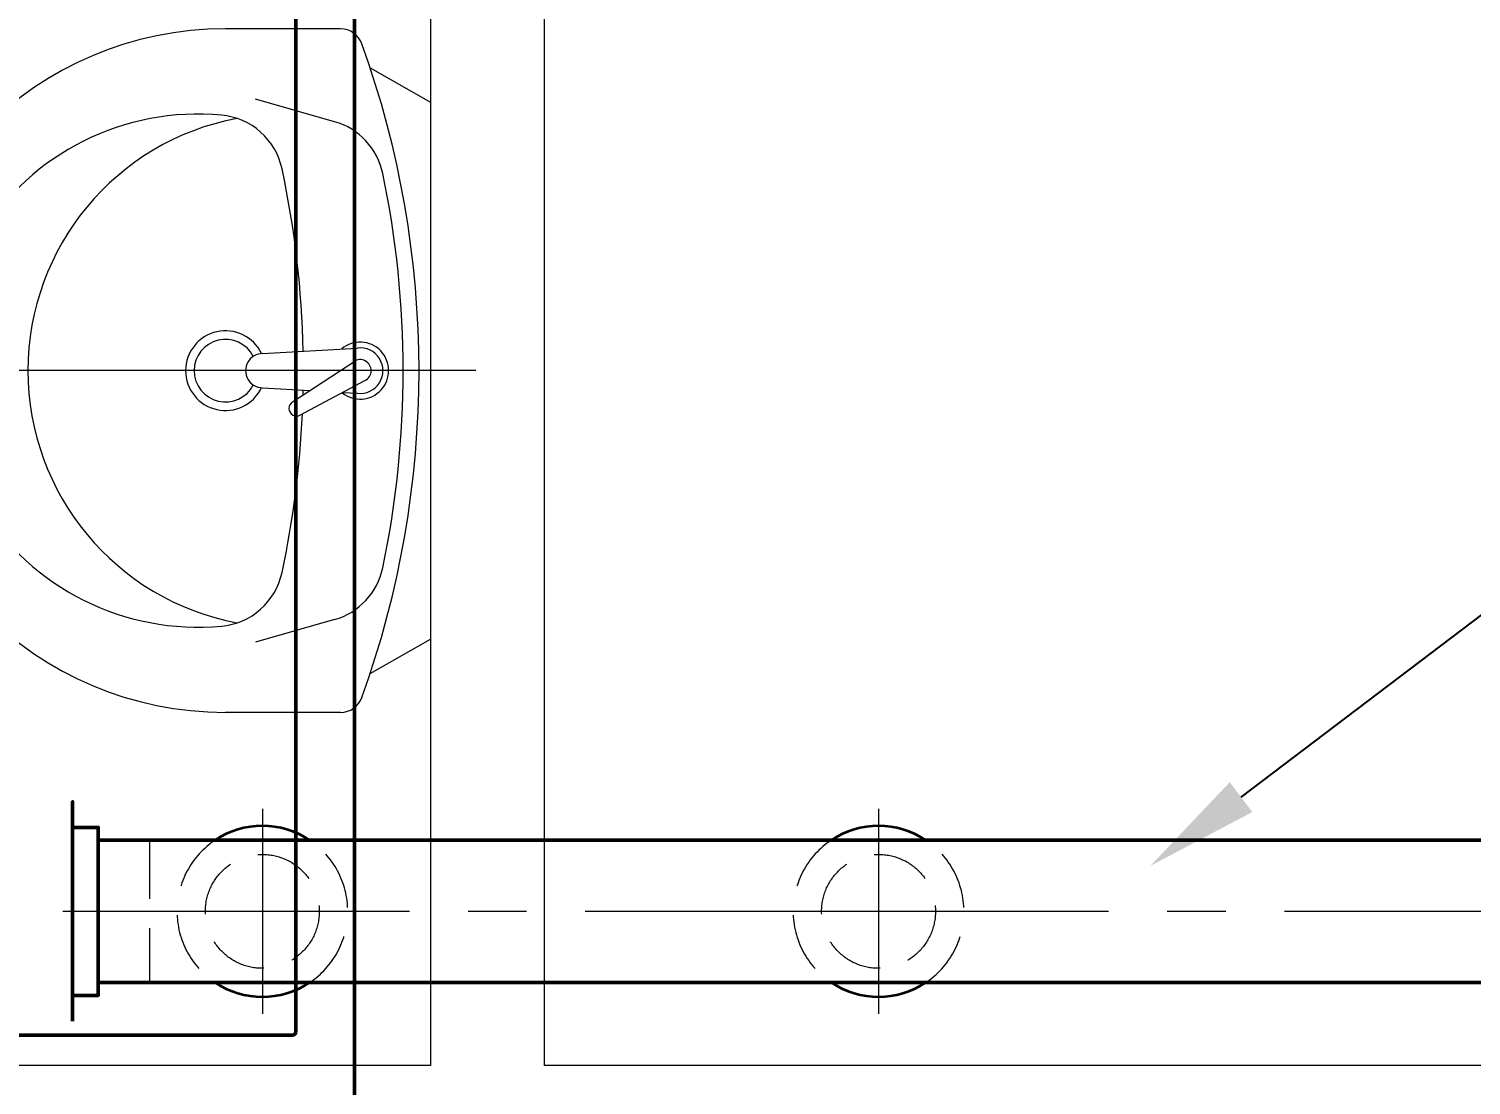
# Model space of a CAD drawing. Header units: millimetres. Extents: x -160614 to 59925, y -157025 to 0.
# Drawn here: x -41105 to -39838, y -111780 to -110853 of the extents above; entities that cross this region are included whole.
import ezdxf
from ezdxf import colors
from ezdxf.entities.mleader import LeaderData, LeaderLine
from ezdxf.math import Vec2, Vec3

# ---------------------------------------------------------------- set-up
doc = ezdxf.new("R2010")
doc.units = ezdxf.units.MM
doc.header["$LTSCALE"] = 8
doc.linetypes.add('AXES', pattern=[50.800000000000004, 31.75, -6.35, 6.35, -6.35])
doc.linetypes.add('CACHE', pattern=[9.524999999999999, 6.35, -3.175])
for name, color, linetype, lineweight in [('72_EGR_EQP_TAG', 9, 'Continuous', 5), ('SANIT', 9, 'Continuous', 5), ('Walls', 9, 'Continuous', 5)]:
    doc.layers.add(name, color=color, linetype=linetype, lineweight=lineweight)
for name, color, linetype in [('A-EXH', 1, 'Continuous'), ('A-EXH-registers', 1, 'Continuous'), ('A-EXH-thin', 8, 'Continuous'), ('AC-EXHAUST-TXT', 25, 'Continuous'), ('REF', 42, 'Continuous')]:
    doc.layers.add(name, color=color, linetype=linetype)
doc.styles.add('ROMAND', font='romand.shx')

# ---------------------------------------------------------------- blocks, each defined once
blk = doc.blocks.new('lav-manta 60')
at = {"layer": 'SANIT'}
for p, q in [((8.881784197001252e-16, 0.04000000000002046), (-6.217248937900877e-15, -0.5599999999999739)), ((-0.2658112752778532, -0.0528604784439608), (-0.2358005871623812, 1.4210854715202e-14)), ((-0.2358005871623803, 0), (0.2358005871623812, 1.4210854715202e-14)), ((0.2658112752778532, -0.0528604784439608), (0.2358005871623812, 1.4210854715202e-14)), ((0.03890213914203589, -0.1141610597856442), (0.008722840084338657, -0.05751880514141305)), ((-0.01500000000000323, -0.1473122635064641), (-0.01986414486488819, -0.06399025504892109)), ((0.0274395542141237, -0.120963039179756), (-0.007817085774672883, -0.0673337147440094)), ((0.01909829523756645, -0.07699205969632317), (0.01986206894530085, -0.06400790666485534)), ((-0.3000000000000007, -0.07892544397115842), (-0.3000000000000016, -0.1799999999999926)), ((-0.2184831274915995, -0.08410578956296888), (-0.238337111529991, -0.1537086973741566)), ((0.2184831274916004, -0.08410578956296888), (0.2383371115299919, -0.1537086973741566)), ((0.2999999999999989, -0.07892544397115842), (0.299999999999998, -0.1799999999999926)), ((0.0149999999999979, -0.1473122635064641), (0.01740925070904797, -0.1057058166811373))]:
    blk.add_line(p, q, dxfattribs=at)
for centre, radius, start, end in [((0, -0.855681818181921), 0.84568181818193, 70.17711611698898, 109.8228838830111), ((0, -0.8696182228863449), 0.84568181818193, 78.1913775987016, 101.8086224012984), ((-2.664535259100376e-15, -0.06166307873495214), 0.02500000000000305, 320.7474472845807, 220.3679850115468), ((-0.1607845660526097, -0.1005641007725586), 0.06, 101.8086224012993, 164.079387877085), ((-9.769962616701378e-15, -0.06166307873495214), 0.02000000000000313, 353.2670776885322, 186.6820056531071), ((0.1607845660526097, -0.1005641007725586), 0.06, 15.92061212291503, 78.19137759870078), ((-0.2800000000000011, -0.07892544397115842), 0.02, 109.8228838830087, 180), ((-9.769962616701378e-15, -0.06166307873495214), 0.009657274115586034, 25.41267285391787, 215.9577171006651), ((0.2799999999999994, -0.07892544397115842), 0.02, 0, 70.17711611699127), ((0, -0.9572184320334429), 0.84568181818193, 91.1571592519256, 102.0882578917694), ((0, -0.9572184320334429), 0.84568181818193, 88.54855929439348, 88.84397810137993), ((0, -0.9572184320334429), 0.84568181818193, 77.9117421082308, 87.42744881614517), ((0.03317084667807624, -0.1175620494827143), 0.0066644162705284, 210.6851949742506, 30.68519497445045), ((-0.164536051019244, -0.1889581848927691), 0.06, 102.0882578917687, 174.8142152564765), ((0.1645360510192404, -0.1889581848927691), 0.06, 5.185784743523504, 77.91174210823132), ((-3.552713678800501e-15, -0.1799999999999926), 0.03500000000000014, 115.3105877077287, 64.6894122922684), ((-2.664535259100376e-15, -0.1473122635064641), 0.01500000000000057, 180, 6.758042587173681e-11), ((-3.552713678800501e-15, -0.1799999999999926), 0.02750000000000075, 117.1495709494952, 62.85042905050146), ((-1.77635683940025e-15, -0.1282362600928906), 0.2252122890089872, 190.6097301344279, 349.3902698655721), ((-5.329070518200751e-15, -0.1799999999999926), 0.2999999999999998, 180, 0), ((-1.77635683940025e-15, -0.2038909794933232), 0.2252122890089872, 174.8142152564765, 5.185784743523504)]:
    blk.add_arc(centre, radius, start, end, dxfattribs=at)
blk = doc.blocks.new('1stF')
at = {"layer": 'Walls', "color": 9}
for p, q in [((-40752.34296296962, -109942.6130425819, 0.1044569282078957), (-40752.34296296962, -111762.613042568, 0.1044569282078957)), ((-40652.34296296962, -109942.6130425819, 0.1044569282078957), (-40652.34296296962, -111762.613042568, 0.1044569282078957)), ((-40752.34296296962, -111762.613042568, 0.1044569282078957), (-41372.34296296985, -111762.613042568, 0.1044569282078957)), ((-38952.34296296962, -111762.6130425681, 0.1044569282078957), (-40652.34296296962, -111762.613042568, 0.1044569282078957))]:
    blk.add_line(p, q, dxfattribs=at)
at = {"layer": 'SANIT', "color": 9, "xscale": 1000.000000000223, "yscale": 1000.000000000223, "zscale": 1000.000000000223, "rotation": 270}
blk.add_blockref('lav-manta 60', (-40752.34296296962, -111152.6130427383, 0.1044569282078957), dxfattribs=at)
blk = doc.blocks.new('HVACFF')
at = {"layer": 'A-EXH', "lineweight": 50, "ltscale": 1.014}
for p, q in [((-40899.92182146705, -111564.7481172558), (-41044.03930198349, -111564.7481172558)), ((-40899.92182146705, -111564.7481172558), (-41044.03930198349, -111564.7481172558)), ((-40358.72028916277, -111564.7481172558), (-40899.92182146705, -111564.7481172558)), ((-40358.72028916277, -111564.7481172558), (-40899.92182146705, -111564.7481172558)), ((-38096.24172335066, -111564.7481172558), (-40358.72028916277, -111564.7481172558)), ((-38096.24172335066, -111564.7481172558), (-40358.72028916277, -111564.7481172558)), ((-40899.92182146705, -111689.7481172558), (-41044.03930198349, -111689.7481172558)), ((-40899.92182146705, -111689.7481172558), (-41044.03930198349, -111689.7481172558)), ((-40358.72028916277, -111689.7481172558), (-40899.92182146705, -111689.7481172558)), ((-40358.72028916277, -111689.7481172558), (-40899.92182146705, -111689.7481172558)), ((-38096.24172335066, -111689.7481172558), (-40358.72028916277, -111689.7481172558)), ((-38096.24172335066, -111689.7481172558), (-40358.72028916277, -111689.7481172558))]:
    blk.add_line(p, q, dxfattribs=at)
blk.add_lwpolyline([(-41066.53930198349, -111723.4981172558), (-41066.53930198349, -111700.9981172558), (-41044.03930198349, -111700.9981172558), (-41044.03930198349, -111553.4981172558), (-41066.53930198349, -111553.4981172558), (-41066.53930198349, -111530.9981172558), (-41066.53930198349, -111700.9981172558)], dxfattribs=at)
blk.add_lwpolyline([(-41066.53930198349, -111723.4981172558), (-41066.53930198349, -111700.9981172558), (-41044.03930198349, -111700.9981172558), (-41044.03930198349, -111553.4981172558), (-41066.53930198349, -111553.4981172558), (-41066.53930198349, -111530.9981172558), (-41066.53930198349, -111700.9981172558)], dxfattribs=at)
at = {"layer": 'A-EXH-registers', "linetype": 'CACHE', "lineweight": 20, "ltscale": 1.014}
for centre in [(-40899.92182146705, -111627.2481172558), (-40899.92182146705, -111627.2481172558), (-40358.72028916277, -111627.2481172558), (-40358.72028916277, -111627.2481172558)]:
    blk.add_circle(centre, 50.000000000006, dxfattribs=at)
at = {"layer": 'A-EXH-registers', "lineweight": 35, "ltscale": 1.014}
for centre, radius, start, end in [((-40899.92182146705, -111627.2481172558), 74.99999999995882, 56.44269023710218, 123.5573097628978), ((-40899.92182146705, -111627.2481172558), 74.99999999995882, 56.44269023710218, 123.5573097628978), ((-40358.72028916277, -111627.2481172558), 74.99999999995488, 56.44269023710218, 123.5573097628978), ((-40358.72028916277, -111627.2481172558), 74.99999999995488, 56.44269023710218, 123.5573097628978), ((-40899.92182146705, -111627.2481172558), 75.0000000000614, 236.4426902371022, 303.5573097628978), ((-40899.92182146705, -111627.2481172558), 75.0000000000614, 236.4426902371022, 303.5573097628978), ((-40358.72028916277, -111627.2481172558), 75.00000000005748, 236.4426902371022, 303.5573097628978), ((-40358.72028916277, -111627.2481172558), 75.00000000005748, 236.4426902371022, 303.5573097628978)]:
    blk.add_arc(centre, radius, start, end, dxfattribs=at)
at = {"layer": 'A-EXH-registers', "linetype": 'CACHE', "lineweight": 20, "ltscale": 1.014}
for centre, radius, start, end in [((-40899.92182146705, -111627.2481172558), 74.99999999998255, 123.5573097628978, 236.4426902371022), ((-40899.92182146705, -111627.2481172558), 74.99999999998255, 123.5573097628978, 236.4426902371022), ((-40899.92182146705, -111627.2481172558), 74.99999999998255, 303.5573097628978, 56.44269023710218), ((-40899.92182146705, -111627.2481172558), 74.99999999998255, 303.5573097628978, 56.44269023710218), ((-40358.72028916277, -111627.2481172558), 75.00000000001802, 123.5573097628978, 236.4426902371022), ((-40358.72028916277, -111627.2481172558), 75.00000000001802, 123.5573097628978, 236.4426902371022), ((-40358.72028916277, -111627.2481172558), 75.00000000001017, 303.5573097628978, 56.44269023710218), ((-40358.72028916277, -111627.2481172558), 75.00000000001017, 303.5573097628978, 56.44269023710218)]:
    blk.add_arc(centre, radius, start, end, dxfattribs=at)
at = {"layer": 'A-EXH-thin', "linetype": 'AXES', "lineweight": 20, "ltscale": 1.014}
for p, q in [((-40899.92182146705, -111537.2481172558), (-40899.92182146705, -111717.2481172558)), ((-40899.92182146705, -111537.2481172558), (-40899.92182146705, -111717.2481172558)), ((-40358.72028916277, -111537.2481172558), (-40358.72028916277, -111717.2481172558)), ((-40358.72028916277, -111537.2481172558), (-40358.72028916277, -111717.2481172558)), ((-40899.92182146705, -111627.2481172558), (-41075.28930198349, -111627.2481172558)), ((-40899.92182146705, -111627.2481172558), (-41075.28930198349, -111627.2481172558)), ((-40809.9218214596, -111627.2481172558), (-40989.92182146705, -111627.2481172558)), ((-40809.9218214596, -111627.2481172558), (-40989.92182146705, -111627.2481172558)), ((-40358.72028916277, -111627.2481172558), (-40899.92182146705, -111627.2481172558)), ((-40358.72028916277, -111627.2481172558), (-40899.92182146705, -111627.2481172558)), ((-40268.72028917022, -111627.2481172558), (-40448.72028917022, -111627.2481172558)), ((-40268.72028917022, -111627.2481172558), (-40448.72028917022, -111627.2481172558)), ((-38096.24172335066, -111627.2481172558), (-40358.72028916277, -111627.2481172558)), ((-38096.24172335066, -111627.2481172558), (-40358.72028916277, -111627.2481172558))]:
    blk.add_line(p, q, dxfattribs=at)
at = {"layer": 'A-EXH-thin', "linetype": 'CACHE', "lineweight": 20, "ltscale": 1.014}
blk.add_line((-40999.03930197604, -111564.7481172558), (-40999.03930197604, -111689.7481172558), dxfattribs=at)
blk.add_line((-40999.03930197604, -111564.7481172558), (-40999.03930197604, -111689.7481172558), dxfattribs=at)
at = {"layer": 'REF', "lineweight": 50}
for p, q in [((-40870.62523808551, -111733.3041432413), (-40870.62523808551, -110340.6041101486)), ((-40870.62523808551, -111733.3041432413), (-40870.62523808551, -110340.6041101486)), ((-40819.0266305297, -111915.2299735634), (-40819.0266305297, -110415.6041101484)), ((-40819.0266305297, -111915.2299735634), (-40819.0266305297, -110415.6041101484)), ((-44098.80387199549, -111735.8041432413), (-40873.12523808551, -111735.8041432413)), ((-44098.80387199549, -111735.8041432413), (-40873.12523808551, -111735.8041432413))]:
    blk.add_line(p, q, dxfattribs=at)
at = {"layer": 'REF', "lineweight": 50, "ltscale": 1.034}
blk.add_arc((-40873.12523808551, -111733.3041432413), 2.5, 270, 0, dxfattribs=at)
blk.add_arc((-40873.12523808551, -111733.3041432413), 2.5, 270, 0, dxfattribs=at)
at = {"layer": 'AC-EXHAUST-TXT'}
ml = blk.add_multileader_mtext('Standard', dxfattribs=at)
ml.set_content('{\\C152;\\c12285479;EAD:%%C125\\P\\C1;IL=-350mm}', color=256, style='ROMAND')
ml.set_leader_properties(color=256)
ml.build(insert=Vec2(0, 0))
ml.multileader.update_dxf_attribs({"text_left_attachment_type": 2, "text_right_attachment_type": 2, "dogleg_length": 487.7051664219338, "arrow_head_size": 100})
ctx = ml.context
ctx.base_point, ctx.char_height, ctx.arrow_head_size, ctx.landing_gap_size, ctx.plane_origin, ctx.plane_x_axis, ctx.plane_y_axis = Vec3(-39541.66407729492, -111274.5252253022, 4.194520057887719e-09), 100, 100, 50, Vec3(-34539.06219699113, -116584.9680546962, -1.154786174164732e-08), Vec3(0.9999999999453071, -1.045877037983423e-05, 3.383039458371172e-23), Vec3(1.045877037983423e-05, 0.9999999999453071, 2.964448994077273e-12)
ctx.left_attachment, ctx.right_attachment = 2, 2
notes = []
notes.append((ctx, [(0, (1, 1, 0), (-39707.23014286971, -111274.5234936847, 4.194520057882119e-09), (0.9999999999453071, -1.045877037983423e-05, 3.383039458371172e-23), 165.5660655838383, [(2, [(-40120.03733756156, -111587.3526758084, 3.267141104786741e-09)], 0, [])])]))
ctx.mtext.insert, ctx.mtext.text_direction, ctx.mtext.rotation, ctx.mtext.flow_direction, ctx.mtext.extrusion = Vec3(-39491.66268279494, -111141.1924149147, 4.589779923766381e-09), Vec3(0.9999999999453071, -1.045877037983423e-05, 3.383039458371172e-23), 6.283174848409206, 5, Vec3(-3.100452516275057e-17, -2.964448993913593e-12, 1)
for ctx, leaders in notes:
    for number, flags, end, landing, length, lines in leaders:
        leader = LeaderData()
        leader.index, (leader.has_last_leader_line, leader.has_dogleg_vector, leader.attachment_direction) = number, flags
        leader.last_leader_point, leader.dogleg_vector, leader.dogleg_length = Vec3(end), Vec3(landing), length
        for number, points, colour, breaks in lines:
            line = LeaderLine()
            line.index, line.vertices, line.color, line.breaks = number, Vec3.list(points), colors.encode_raw_color(colour), breaks
            leader.lines.append(line)
        ctx.leaders.append(leader)

msp = doc.modelspace()

# ---------------------------------------------------------------- linework, layer by layer
at = {"layer": 'A-EXH-thin', "linetype": 'AXES', "lineweight": 20, "ltscale": 1.014}
for p, q in [((-40899.92182146705, -111537.2481172558), (-40899.92182146705, -111717.2481172558)), ((-40358.72028916277, -111537.2481172558), (-40358.72028916277, -111717.2481172558)), ((-40899.92182146705, -111627.2481172558), (-41075.28930198349, -111627.2481172558)), ((-40809.9218214596, -111627.2481172558), (-40989.92182146705, -111627.2481172558)), ((-40358.72028916277, -111627.2481172558), (-40899.92182146705, -111627.2481172558)), ((-40268.72028917022, -111627.2481172558), (-40448.72028917022, -111627.2481172558)), ((-38096.24172335066, -111627.2481172558), (-40358.72028916277, -111627.2481172558))]:
    msp.add_line(p, q, dxfattribs=at)
at = {"layer": 'A-EXH-thin', "linetype": 'CACHE', "lineweight": 20, "ltscale": 1.014}
msp.add_line((-40999.03930197604, -111564.7481172558), (-40999.03930197604, -111689.7481172558), dxfattribs=at)

# ---------------------------------------------------------------- block references
at = {"layer": '72_EGR_EQP_TAG'}
msp.add_blockref('1stF', (0, 0), dxfattribs=at)
at = {"layer": 'A-EXH'}
msp.add_blockref('HVACFF', (0, 0), dxfattribs=at)

doc.saveas('drawing.dxf')
